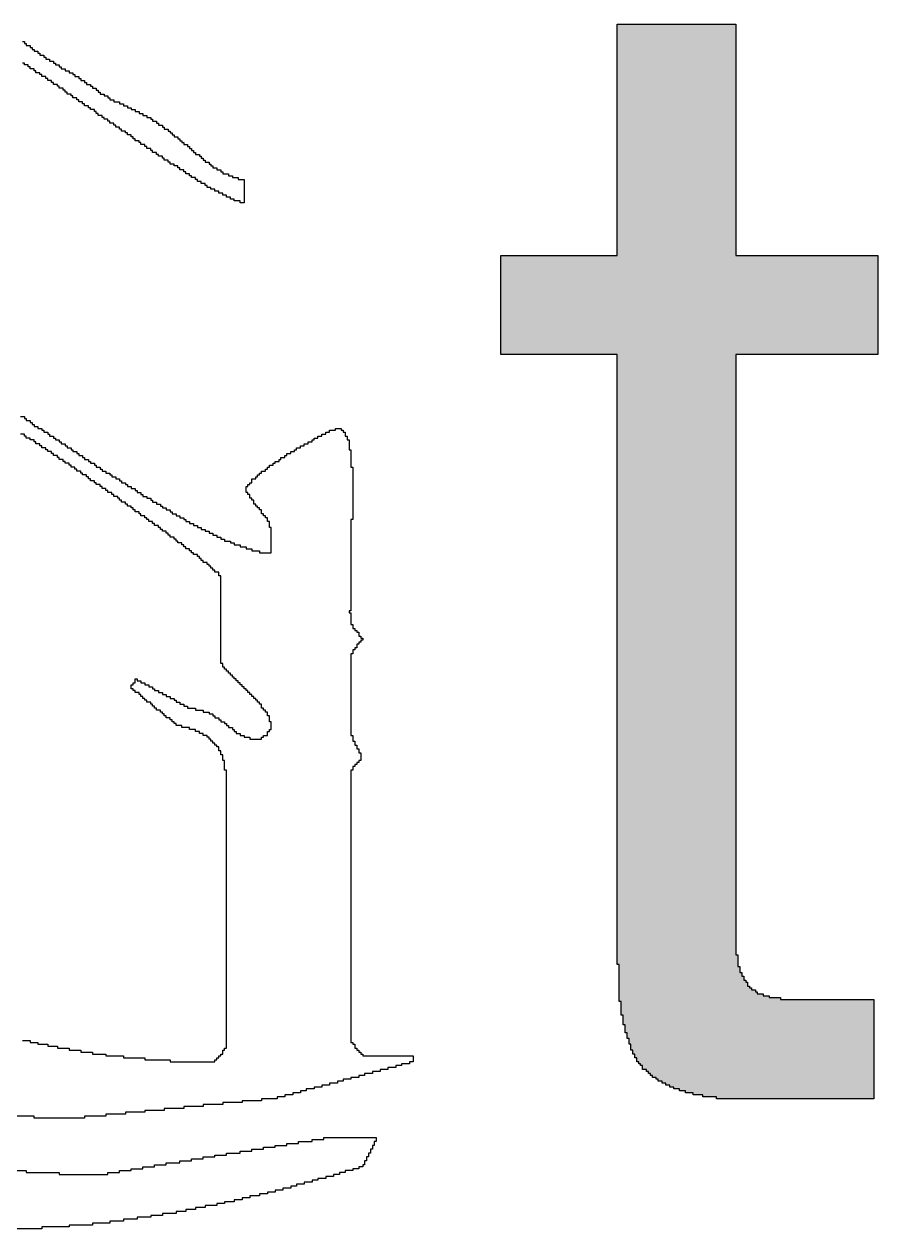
# Model space of a CAD drawing. Header units: millimetres. Extents: x 536434 to 536922, y 4231735 to 4231855.
# Drawn here: x 536460.369 to 536462.6, y 4231769.829 to 4231772.978 of the extents above; entities that cross this region are included whole.
import ezdxf

# ---------------------------------------------------------------- set-up
doc = ezdxf.new("R2010")
doc.units = ezdxf.units.MM
doc.linetypes.add('DUZ', pattern=[0])
doc.layers.get('0').update_dxf_attribs({"lineweight": 13})
doc.layers.add('MURAT_ANTET', color=7, linetype='DUZ')
doc.layers.add('R2V', color=7, linetype='Continuous')

# ---------------------------------------------------------------- blocks, each defined once
blk = doc.blocks.new('tamay')
at = {"layer": 'R2V'}
h = blk.add_hatch(color=256, dxfattribs=at)
h.dxf.hatch_style = 1
h.paths.add_polyline_path([(2940.9, 3009.1), (3122.8, 3009.1), (3122.8, 3136.2), (2940.9, 3136.2), (2940.9, 3432.7), (2788.9, 3432.7), (2788.9, 3136.2), (2639.5, 3136.2), (2639.5, 3009.1), (2788.9, 3009.1), (2788.9, 2226.8), (2791.4, 2226.8), (2791.4, 2179.5), (2793.9, 2179.5), (2793.9, 2162), (2796.4, 2162), (2796.4, 2149.6), (2798.9, 2149.6), (2798.9, 2139.6), (2801.4, 2139.6), (2801.4, 2132.1), (2803.9, 2132.1), (2803.9, 2124.7), (2806.4, 2124.7), (2806.4, 2117.2), (2808.9, 2117.2), (2808.9, 2112.2), (2811.4, 2112.2), (2811.4, 2107.2), (2813.9, 2107.2), (2813.9, 2102.2), (2816.3, 2102.2), (2816.3, 2099.8), (2818.8, 2099.8), (2818.8, 2097.3), (2821.3, 2097.3), (2821.3, 2092.3), (2826.3, 2092.3), (2826.3, 2089.8), (2828.8, 2089.8), (2828.8, 2087.3), (2831.3, 2087.3), (2831.3, 2084.8), (2833.8, 2084.8), (2833.8, 2082.3), (2838.8, 2082.3), (2838.8, 2079.8), (2841.3, 2079.8), (2841.3, 2077.3), (2846.2, 2077.3), (2846.2, 2074.8), (2851.2, 2074.8), (2851.2, 2072.4), (2856.2, 2072.4), (2856.2, 2069.9), (2861.2, 2069.9), (2861.2, 2067.4), (2868.7, 2067.4), (2868.7, 2064.9), (2876.1, 2064.9), (2876.1, 2062.4), (2886.1, 2062.4), (2886.1, 2059.9), (2898.6, 2059.9), (2898.6, 2057.4), (2916, 2057.4), (2916, 2054.9), (3117.8, 2054.9), (3117.8, 2182), (2998.2, 2182), (2998.2, 2184.5), (2983.3, 2184.5), (2983.3, 2187), (2975.8, 2187), (2975.8, 2189.4), (2968.3, 2189.4), (2968.3, 2191.9), (2965.8, 2191.9), (2965.8, 2194.4), (2960.8, 2194.4), (2960.8, 2196.9), (2958.4, 2196.9), (2958.4, 2199.4), (2955.9, 2199.4), (2955.9, 2204.4), (2953.4, 2204.4), (2953.4, 2206.9), (2950.9, 2206.9), (2950.9, 2211.9), (2948.4, 2211.9), (2948.4, 2216.9), (2945.9, 2216.9), (2945.9, 2224.3), (2943.4, 2224.3), (2943.4, 2239.3), (2940.9, 2239.3)])
at = {"layer": 'R2V', "color": 0}
for points in [[(2026.6, 3410.2, 0), (2029.1, 3410.2, 0), (2029.1, 3407.7, 0), (2031.6, 3407.7, 0), (2031.6, 3405.3, 0), (2036.5, 3405.3, 0), (2036.5, 3402.8, 0), (2039, 3402.8, 0), (2039, 3400.3, 0), (2041.5, 3400.3, 0), (2041.5, 3397.8, 0), (2046.5, 3397.8, 0), (2046.5, 3395.3, 0), (2049, 3395.3, 0), (2049, 3392.8, 0), (2054, 3392.8, 0), (2054, 3390.3, 0), (2056.5, 3390.3, 0), (2056.5, 3387.8, 0), (2061.5, 3387.8, 0), (2061.5, 3385.3, 0), (2066.4, 3385.3, 0), (2066.4, 3382.8, 0), (2068.9, 3382.8, 0), (2068.9, 3380.3, 0), (2073.9, 3380.3, 0), (2073.9, 3377.9, 0), (2076.4, 3377.9, 0), (2076.4, 3375.4, 0), (2081.4, 3375.4, 0), (2081.4, 3372.9, 0), (2086.4, 3372.9, 0), (2086.4, 3370.4, 0), (2091.3, 3370.4, 0), (2091.3, 3367.9, 0), (2093.8, 3367.9, 0), (2093.8, 3365.4, 0), (2098.8, 3365.4, 0), (2098.8, 3362.9, 0), (2101.3, 3362.9, 0), (2101.3, 3360.4, 0), (2106.3, 3360.4, 0), (2106.3, 3357.9, 0), (2108.8, 3357.9, 0), (2108.8, 3355.4, 0), (2113.8, 3355.4, 0), (2113.8, 3352.9, 0), (2116.3, 3352.9, 0), (2116.3, 3350.4, 0), (2121.2, 3350.4, 0), (2121.2, 3348, 0), (2123.7, 3348, 0), (2123.7, 3345.5, 0), (2126.2, 3345.5, 0), (2126.2, 3343, 0), (2131.2, 3343, 0), (2131.2, 3340.5, 0), (2136.2, 3340.5, 0), (2136.2, 3338, 0), (2138.7, 3338, 0), (2138.7, 3335.5, 0), (2143.7, 3335.5, 0), (2143.7, 3333, 0), (2151.1, 3333, 0), (2151.1, 3330.5, 0), (2156.1, 3330.5, 0), (2156.1, 3328, 0), (2161.1, 3328, 0), (2161.1, 3325.5, 0), (2166.1, 3325.5, 0), (2166.1, 3323, 0), (2171.1, 3323, 0), (2171.1, 3320.5, 0), (2176.1, 3320.5, 0), (2176.1, 3318.1, 0), (2181, 3318.1, 0), (2181, 3315.6, 0), (2186, 3315.6, 0), (2186, 3313.1, 0), (2191, 3313.1, 0), (2191, 3310.6, 0), (2193.5, 3310.6, 0), (2193.5, 3308.1, 0), (2198.5, 3308.1, 0), (2198.5, 3305.6, 0), (2201, 3305.6, 0), (2201, 3303.1, 0), (2206, 3303.1, 0), (2206, 3300.6, 0), (2208.4, 3300.6, 0), (2208.4, 3298.1, 0), (2213.4, 3298.1, 0), (2213.4, 3295.6, 0), (2215.9, 3295.6, 0), (2215.9, 3293.1, 0), (2218.4, 3293.1, 0), (2218.4, 3290.7, 0), (2220.9, 3290.7, 0), (2220.9, 3288.2, 0), (2225.9, 3288.2, 0), (2225.9, 3285.7, 0), (2228.4, 3285.7, 0), (2228.4, 3283.2, 0), (2230.9, 3283.2, 0), (2230.9, 3280.7, 0), (2233.4, 3280.7, 0), (2233.4, 3278.2, 0), (2238.3, 3278.2, 0), (2238.3, 3275.7, 0), (2240.8, 3275.7, 0), (2240.8, 3273.2, 0), (2243.3, 3273.2, 0), (2243.3, 3270.7, 0), (2245.8, 3270.7, 0), (2245.8, 3268.2, 0), (2248.3, 3268.2, 0), (2248.3, 3265.7, 0), (2253.3, 3265.7, 0), (2253.3, 3263.2, 0), (2255.8, 3263.2, 0), (2255.8, 3260.8, 0), (2258.3, 3260.8, 0), (2258.3, 3258.3, 0), (2260.8, 3258.3, 0), (2260.8, 3255.8, 0), (2265.7, 3255.8, 0), (2265.7, 3253.3, 0), (2268.2, 3253.3, 0), (2268.2, 3250.8, 0), (2270.7, 3250.8, 0), (2270.7, 3248.3, 0), (2275.7, 3248.3, 0), (2275.7, 3245.8, 0), (2280.7, 3245.8, 0), (2280.7, 3243.3, 0), (2283.2, 3243.3, 0), (2283.2, 3240.8, 0), (2290.7, 3240.8, 0), (2290.7, 3238.3, 0), (2295.6, 3238.3, 0), (2295.6, 3235.8, 0), (2303.1, 3235.8, 0), (2303.1, 3233.3, 0), (2310.6, 3233.3, 0), (2310.6, 3203.5, 0), (2305.6, 3203.5, 0), (2305.6, 3205.9, 0), (2298.1, 3205.9, 0), (2298.1, 3208.4, 0), (2293.2, 3208.4, 0), (2293.2, 3210.9, 0), (2288.2, 3210.9, 0), (2288.2, 3213.4, 0), (2283.2, 3213.4, 0), (2283.2, 3215.9, 0), (2278.2, 3215.9, 0), (2278.2, 3218.4, 0), (2273.2, 3218.4, 0), (2273.2, 3220.9, 0), (2268.2, 3220.9, 0), (2268.2, 3223.4, 0), (2263.3, 3223.4, 0), (2263.3, 3225.9, 0), (2260.8, 3225.9, 0), (2260.8, 3228.4, 0), (2255.8, 3228.4, 0), (2255.8, 3230.9, 0), (2250.8, 3230.9, 0), (2250.8, 3233.3, 0), (2248.3, 3233.3, 0), (2248.3, 3235.8, 0), (2243.3, 3235.8, 0), (2243.3, 3238.3, 0), (2240.8, 3238.3, 0), (2240.8, 3240.8, 0), (2235.8, 3240.8, 0), (2235.8, 3243.3, 0), (2233.4, 3243.3, 0), (2233.4, 3245.8, 0), (2228.4, 3245.8, 0), (2228.4, 3248.3, 0), (2225.9, 3248.3, 0), (2225.9, 3250.8, 0), (2220.9, 3250.8, 0), (2220.9, 3253.3, 0), (2215.9, 3253.3, 0), (2215.9, 3255.8, 0), (2213.4, 3255.8, 0), (2213.4, 3258.3, 0), (2208.4, 3258.3, 0), (2208.4, 3260.8, 0), (2206, 3260.8, 0), (2206, 3263.2, 0), (2201, 3263.2, 0), (2201, 3265.7, 0), (2198.5, 3265.7, 0), (2198.5, 3268.2, 0), (2193.5, 3268.2, 0), (2193.5, 3270.7, 0), (2191, 3270.7, 0), (2191, 3273.2, 0), (2186, 3273.2, 0), (2186, 3275.7, 0), (2183.5, 3275.7, 0), (2183.5, 3278.2, 0), (2178.5, 3278.2, 0), (2178.5, 3280.7, 0), (2176.1, 3280.7, 0), (2176.1, 3283.2, 0), (2171.1, 3283.2, 0), (2171.1, 3285.7, 0), (2168.6, 3285.7, 0), (2168.6, 3288.2, 0), (2166.1, 3288.2, 0), (2166.1, 3290.7, 0), (2161.1, 3290.7, 0), (2161.1, 3293.1, 0), (2158.6, 3293.1, 0), (2158.6, 3295.6, 0), (2153.6, 3295.6, 0), (2153.6, 3298.1, 0), (2151.1, 3298.1, 0), (2151.1, 3300.6, 0), (2146.2, 3300.6, 0), (2146.2, 3303.1, 0), (2143.7, 3303.1, 0), (2143.7, 3305.6, 0), (2138.7, 3305.6, 0), (2138.7, 3308.1, 0), (2136.2, 3308.1, 0), (2136.2, 3310.6, 0), (2131.2, 3310.6, 0), (2131.2, 3313.1, 0), (2128.7, 3313.1, 0), (2128.7, 3315.6, 0), (2123.7, 3315.6, 0), (2123.7, 3318.1, 0), (2121.2, 3318.1, 0), (2121.2, 3320.5, 0), (2118.8, 3320.5, 0), (2118.8, 3323, 0), (2113.8, 3323, 0), (2113.8, 3325.5, 0), (2111.3, 3325.5, 0), (2111.3, 3328, 0), (2106.3, 3328, 0), (2106.3, 3330.5, 0), (2103.8, 3330.5, 0), (2103.8, 3333, 0), (2098.8, 3333, 0), (2098.8, 3335.5, 0), (2096.3, 3335.5, 0), (2096.3, 3338, 0), (2091.3, 3338, 0), (2091.3, 3340.5, 0), (2088.9, 3340.5, 0), (2088.9, 3343, 0), (2083.9, 3343, 0), (2083.9, 3345.5, 0), (2081.4, 3345.5, 0), (2081.4, 3348, 0), (2078.9, 3348, 0), (2078.9, 3350.4, 0), (2073.9, 3350.4, 0), (2073.9, 3352.9, 0), (2071.4, 3352.9, 0), (2071.4, 3355.4, 0), (2066.4, 3355.4, 0), (2066.4, 3357.9, 0), (2063.9, 3357.9, 0), (2063.9, 3360.4, 0), (2059, 3360.4, 0), (2059, 3362.9, 0), (2056.5, 3362.9, 0), (2056.5, 3365.4, 0), (2051.5, 3365.4, 0), (2051.5, 3367.9, 0), (2049, 3367.9, 0), (2049, 3370.4, 0), (2044, 3370.4, 0), (2044, 3372.9, 0), (2041.5, 3372.9, 0), (2041.5, 3375.4, 0), (2036.5, 3375.4, 0), (2036.5, 3377.9, 0), (2034, 3377.9, 0), (2034, 3380.3, 0), (2029.1, 3380.3, 0), (2029.1, 3382.8, 0), (2026.6, 3382.8, 0)], [(2024.1, 2929.4, 0), (2029.1, 2929.4, 0), (2029.1, 2926.9, 0), (2031.6, 2926.9, 0), (2031.6, 2924.4, 0), (2036.5, 2924.4, 0), (2036.5, 2921.9, 0), (2039, 2921.9, 0), (2039, 2919.4, 0), (2041.5, 2919.4, 0), (2041.5, 2916.9, 0), (2046.5, 2916.9, 0), (2046.5, 2914.4, 0), (2051.5, 2914.4, 0), (2051.5, 2912, 0), (2054, 2912, 0), (2054, 2909.5, 0), (2059, 2909.5, 0), (2059, 2907, 0), (2061.5, 2907, 0), (2061.5, 2904.5, 0), (2066.4, 2904.5, 0), (2066.4, 2902, 0), (2068.9, 2902, 0), (2068.9, 2899.5, 0), (2073.9, 2899.5, 0), (2073.9, 2897, 0), (2076.4, 2897, 0), (2076.4, 2894.5, 0), (2081.4, 2894.5, 0), (2081.4, 2892, 0), (2083.9, 2892, 0), (2083.9, 2889.5, 0), (2088.9, 2889.5, 0), (2088.9, 2887, 0), (2091.3, 2887, 0), (2091.3, 2884.6, 0), (2096.3, 2884.6, 0), (2096.3, 2882.1, 0), (2098.8, 2882.1, 0), (2098.8, 2879.6, 0), (2103.8, 2879.6, 0), (2103.8, 2877.1, 0), (2106.3, 2877.1, 0), (2106.3, 2874.6, 0), (2111.3, 2874.6, 0), (2111.3, 2872.1, 0), (2113.8, 2872.1, 0), (2113.8, 2869.6, 0), (2118.8, 2869.6, 0), (2118.8, 2867.1, 0), (2121.2, 2867.1, 0), (2121.2, 2864.6, 0), (2126.2, 2864.6, 0), (2126.2, 2862.1, 0), (2128.7, 2862.1, 0), (2128.7, 2859.6, 0), (2133.7, 2859.6, 0), (2133.7, 2857.1, 0), (2138.7, 2857.1, 0), (2138.7, 2854.7, 0), (2141.2, 2854.7, 0), (2141.2, 2852.2, 0), (2146.2, 2852.2, 0), (2146.2, 2849.7, 0), (2151.1, 2849.7, 0), (2151.1, 2847.2, 0), (2153.6, 2847.2, 0), (2153.6, 2844.7, 0), (2158.6, 2844.7, 0), (2158.6, 2842.2, 0), (2161.1, 2842.2, 0), (2161.1, 2839.7, 0), (2166.1, 2839.7, 0), (2166.1, 2837.2, 0), (2171.1, 2837.2, 0), (2171.1, 2834.7, 0), (2173.6, 2834.7, 0), (2173.6, 2832.2, 0), (2178.5, 2832.2, 0), (2178.5, 2829.7, 0), (2181, 2829.7, 0), (2181, 2827.2, 0), (2186, 2827.2, 0), (2186, 2824.8, 0), (2191, 2824.8, 0), (2191, 2822.3, 0), (2193.5, 2822.3, 0), (2193.5, 2819.8, 0), (2198.5, 2819.8, 0), (2198.5, 2817.3, 0), (2203.5, 2817.3, 0), (2203.5, 2814.8, 0), (2206, 2814.8, 0), (2206, 2812.3, 0), (2210.9, 2812.3, 0), (2210.9, 2809.8, 0), (2215.9, 2809.8, 0), (2215.9, 2807.3, 0), (2218.4, 2807.3, 0), (2218.4, 2804.8, 0), (2223.4, 2804.8, 0), (2223.4, 2802.3, 0), (2228.4, 2802.3, 0), (2228.4, 2799.8, 0), (2233.4, 2799.8, 0), (2233.4, 2797.4, 0), (2235.8, 2797.4, 0), (2235.8, 2794.9, 0), (2240.8, 2794.9, 0), (2240.8, 2792.4, 0), (2245.8, 2792.4, 0), (2245.8, 2789.9, 0), (2250.8, 2789.9, 0), (2250.8, 2787.4, 0), (2255.8, 2787.4, 0), (2255.8, 2784.9, 0), (2260.8, 2784.9, 0), (2260.8, 2782.4, 0), (2265.7, 2782.4, 0), (2265.7, 2779.9, 0), (2270.7, 2779.9, 0), (2270.7, 2777.4, 0), (2275.7, 2777.4, 0), (2275.7, 2774.9, 0), (2280.7, 2774.9, 0), (2280.7, 2772.4, 0), (2285.7, 2772.4, 0), (2285.7, 2769.9, 0), (2293.2, 2769.9, 0), (2293.2, 2767.5, 0), (2298.1, 2767.5, 0), (2298.1, 2765, 0), (2305.6, 2765, 0), (2305.6, 2762.5, 0), (2313.1, 2762.5, 0), (2313.1, 2760, 0), (2320.6, 2760, 0), (2320.6, 2757.5, 0), (2330.5, 2757.5, 0), (2330.5, 2755, 0), (2345.5, 2755, 0), (2345.5, 2787.4, 0), (2343, 2787.4, 0), (2343, 2794.9, 0), (2340.5, 2794.9, 0), (2340.5, 2799.8, 0), (2338, 2799.8, 0), (2338, 2802.3, 0), (2335.5, 2802.3, 0), (2335.5, 2804.8, 0), (2333, 2804.8, 0), (2333, 2809.8, 0), (2330.5, 2809.8, 0), (2330.5, 2812.3, 0), (2328, 2812.3, 0), (2328, 2814.8, 0), (2325.5, 2814.8, 0), (2325.5, 2817.3, 0), (2323, 2817.3, 0), (2323, 2822.3, 0), (2320.6, 2822.3, 0), (2320.6, 2824.8, 0), (2318.1, 2824.8, 0), (2318.1, 2829.7, 0), (2315.6, 2829.7, 0), (2315.6, 2832.2, 0), (2313.1, 2832.2, 0), (2313.1, 2839.7, 0), (2315.6, 2839.7, 0), (2315.6, 2842.2, 0), (2318.1, 2842.2, 0), (2318.1, 2844.7, 0), (2320.6, 2844.7, 0), (2320.6, 2849.7, 0), (2325.5, 2849.7, 0), (2325.5, 2852.2, 0), (2328, 2852.2, 0), (2328, 2854.7, 0), (2330.5, 2854.7, 0), (2330.5, 2857.1, 0), (2333, 2857.1, 0), (2333, 2859.6, 0), (2338, 2859.6, 0), (2338, 2862.1, 0), (2340.5, 2862.1, 0), (2340.5, 2864.6, 0), (2343, 2864.6, 0), (2343, 2867.1, 0), (2348, 2867.1, 0), (2348, 2869.6, 0), (2350.5, 2869.6, 0), (2350.5, 2872.1, 0), (2355.4, 2872.1, 0), (2355.4, 2874.6, 0), (2357.9, 2874.6, 0), (2357.9, 2877.1, 0), (2362.9, 2877.1, 0), (2362.9, 2879.6, 0), (2365.4, 2879.6, 0), (2365.4, 2882.1, 0), (2370.4, 2882.1, 0), (2370.4, 2884.6, 0), (2375.4, 2884.6, 0), (2375.4, 2887, 0), (2377.9, 2887, 0), (2377.9, 2889.5, 0), (2382.8, 2889.5, 0), (2382.8, 2892, 0), (2387.8, 2892, 0), (2387.8, 2894.5, 0), (2392.8, 2894.5, 0), (2392.8, 2897, 0), (2397.8, 2897, 0), (2397.8, 2899.5, 0), (2400.3, 2899.5, 0), (2400.3, 2902, 0), (2405.3, 2902, 0), (2405.3, 2904.5, 0), (2410.2, 2904.5, 0), (2410.2, 2907, 0), (2415.2, 2907, 0), (2415.2, 2909.5, 0), (2420.2, 2909.5, 0), (2420.2, 2912, 0), (2427.7, 2912, 0), (2427.7, 2914.4, 0), (2435.2, 2914.4, 0), (2435.2, 2912, 0), (2437.7, 2912, 0), (2437.7, 2909.5, 0), (2440.1, 2909.5, 0), (2440.1, 2904.5, 0), (2442.6, 2904.5, 0), (2442.6, 2899.5, 0), (2445.1, 2899.5, 0), (2445.1, 2887, 0), (2447.6, 2887, 0), (2447.6, 2864.6, 0), (2450.1, 2864.6, 0), (2450.1, 2797.4, 0), (2447.6, 2797.4, 0), (2447.6, 2680.3, 0), (2445.1, 2680.3, 0), (2445.1, 2677.8, 0), (2447.6, 2677.8, 0), (2447.6, 2662.8, 0), (2450.1, 2662.8, 0), (2450.1, 2657.8, 0), (2452.6, 2657.8, 0), (2452.6, 2655.3, 0), (2455.1, 2655.3, 0), (2455.1, 2652.9, 0), (2457.6, 2652.9, 0), (2457.6, 2647.9, 0), (2460.1, 2647.9, 0), (2460.1, 2645.4, 0), (2462.6, 2645.4, 0), (2462.6, 2642.9, 0), (2460.1, 2642.9, 0), (2460.1, 2640.4, 0), (2457.6, 2640.4, 0), (2457.6, 2637.9, 0), (2455.1, 2637.9, 0), (2455.1, 2632.9, 0), (2452.6, 2632.9, 0), (2452.6, 2630.4, 0), (2450.1, 2630.4, 0), (2450.1, 2625.4, 0), (2447.6, 2625.4, 0), (2447.6, 2520.8, 0), (2450.1, 2520.8, 0), (2450.1, 2513.3, 0), (2452.6, 2513.3, 0), (2452.6, 2508.3, 0), (2455.1, 2508.3, 0), (2455.1, 2503.4, 0), (2457.6, 2503.4, 0), (2457.6, 2498.4, 0), (2460.1, 2498.4, 0), (2460.1, 2488.4, 0), (2457.6, 2488.4, 0), (2457.6, 2485.9, 0), (2455.1, 2485.9, 0), (2455.1, 2483.4, 0), (2452.6, 2483.4, 0), (2452.6, 2480.9, 0), (2450.1, 2480.9, 0), (2450.1, 2476, 0), (2447.6, 2476, 0), (2447.6, 2127.2, 0), (2450.1, 2127.2, 0), (2450.1, 2124.7, 0), (2452.6, 2124.7, 0), (2452.6, 2119.7, 0), (2455.1, 2119.7, 0), (2455.1, 2117.2, 0), (2457.6, 2117.2, 0), (2457.6, 2114.7, 0), (2460.1, 2114.7, 0), (2460.1, 2112.2, 0), (2462.6, 2112.2, 0), (2462.6, 2109.7, 0), (2527.3, 2109.7, 0), (2527.3, 2102.2, 0), (2522.4, 2102.2, 0), (2522.4, 2099.8, 0), (2512.4, 2099.8, 0), (2512.4, 2097.3, 0), (2504.9, 2097.3, 0), (2504.9, 2094.8, 0), (2495, 2094.8, 0), (2495, 2092.3, 0), (2485, 2092.3, 0), (2485, 2089.8, 0), (2475, 2089.8, 0), (2475, 2087.3, 0), (2465.1, 2087.3, 0), (2465.1, 2084.8, 0), (2457.6, 2084.8, 0), (2457.6, 2082.3, 0), (2447.6, 2082.3, 0), (2447.6, 2079.8, 0), (2437.7, 2079.8, 0), (2437.7, 2077.3, 0), (2430.2, 2077.3, 0), (2430.2, 2074.8, 0), (2420.2, 2074.8, 0), (2420.2, 2072.4, 0), (2410.2, 2072.4, 0), (2410.2, 2069.9, 0), (2400.3, 2069.9, 0), (2400.3, 2067.4, 0), (2390.3, 2067.4, 0), (2390.3, 2064.9, 0), (2382.8, 2064.9, 0), (2382.8, 2062.4, 0), (2372.9, 2062.4, 0), (2372.9, 2059.9, 0), (2362.9, 2059.9, 0), (2362.9, 2057.4, 0), (2352.9, 2057.4, 0), (2352.9, 2054.9, 0), (2333, 2054.9, 0), (2333, 2052.4, 0), (2308.1, 2052.4, 0), (2308.1, 2049.9, 0), (2283.2, 2049.9, 0), (2283.2, 2047.4, 0), (2258.3, 2047.4, 0), (2258.3, 2044.9, 0), (2233.4, 2044.9, 0), (2233.4, 2042.5, 0), (2208.4, 2042.5, 0), (2208.4, 2040, 0), (2183.5, 2040, 0), (2183.5, 2037.5, 0), (2158.6, 2037.5, 0), (2158.6, 2035, 0), (2133.7, 2035, 0), (2133.7, 2032.5, 0), (2106.3, 2032.5, 0), (2106.3, 2030, 0), (2041.5, 2030, 0), (2041.5, 2032.5, 0), (2009.1, 2032.5, 0)], [(2001.7, 1962.7, 0), (2031.6, 1962.7, 0), (2031.6, 1960.2, 0), (2073.9, 1960.2, 0), (2073.9, 1957.7, 0), (2136.2, 1957.7, 0), (2136.2, 1960.2, 0), (2151.1, 1960.2, 0), (2151.1, 1962.7, 0), (2166.1, 1962.7, 0), (2166.1, 1965.2, 0), (2181, 1965.2, 0), (2181, 1967.7, 0), (2196, 1967.7, 0), (2196, 1970.2, 0), (2210.9, 1970.2, 0), (2210.9, 1972.7, 0), (2228.4, 1972.7, 0), (2228.4, 1975.2, 0), (2243.3, 1975.2, 0), (2243.3, 1977.7, 0), (2258.3, 1977.7, 0), (2258.3, 1980.2, 0), (2273.2, 1980.2, 0), (2273.2, 1982.7, 0), (2288.2, 1982.7, 0), (2288.2, 1985.2, 0), (2305.6, 1985.2, 0), (2305.6, 1987.6, 0), (2320.6, 1987.6, 0), (2320.6, 1990.1, 0), (2335.5, 1990.1, 0), (2335.5, 1992.6, 0), (2350.5, 1992.6, 0), (2350.5, 1995.1, 0), (2365.4, 1995.1, 0), (2365.4, 1997.6, 0), (2380.4, 1997.6, 0), (2380.4, 2000.1, 0), (2397.8, 2000.1, 0), (2397.8, 2002.6, 0), (2412.7, 2002.6, 0), (2412.7, 2005.1, 0), (2480, 2005.1, 0), (2480, 2000.1, 0), (2477.5, 2000.1, 0), (2477.5, 1995.1, 0), (2475, 1995.1, 0), (2475, 1990.1, 0), (2472.5, 1990.1, 0), (2472.5, 1985.2, 0), (2470, 1985.2, 0), (2470, 1980.2, 0), (2467.6, 1980.2, 0), (2467.6, 1975.2, 0), (2465.1, 1975.2, 0), (2465.1, 1970.2, 0), (2462.6, 1970.2, 0), (2462.6, 1967.7, 0), (2457.6, 1967.7, 0), (2457.6, 1965.2, 0), (2450.1, 1965.2, 0), (2450.1, 1962.7, 0), (2440.1, 1962.7, 0), (2440.1, 1960.2, 0), (2432.7, 1960.2, 0), (2432.7, 1957.7, 0), (2425.2, 1957.7, 0), (2425.2, 1955.3, 0), (2415.2, 1955.3, 0), (2415.2, 1952.8, 0), (2405.3, 1952.8, 0), (2405.3, 1950.3, 0), (2397.8, 1950.3, 0), (2397.8, 1947.8, 0), (2387.8, 1947.8, 0), (2387.8, 1945.3, 0), (2377.9, 1945.3, 0), (2377.9, 1942.8, 0), (2370.4, 1942.8, 0), (2370.4, 1940.3, 0), (2360.4, 1940.3, 0), (2360.4, 1937.8, 0), (2350.5, 1937.8, 0), (2350.5, 1935.3, 0), (2340.5, 1935.3, 0), (2340.5, 1932.8, 0), (2330.5, 1932.8, 0), (2330.5, 1930.3, 0), (2318.1, 1930.3, 0), (2318.1, 1927.9, 0), (2308.1, 1927.9, 0), (2308.1, 1925.4, 0), (2298.1, 1925.4, 0), (2298.1, 1922.9, 0), (2285.7, 1922.9, 0), (2285.7, 1920.4, 0), (2275.7, 1920.4, 0), (2275.7, 1917.9, 0), (2260.8, 1917.9, 0), (2260.8, 1915.4, 0), (2248.3, 1915.4, 0), (2248.3, 1912.9, 0), (2235.8, 1912.9, 0), (2235.8, 1910.4, 0), (2223.4, 1910.4, 0), (2223.4, 1907.9, 0), (2206, 1907.9, 0), (2206, 1905.4, 0), (2191, 1905.4, 0), (2191, 1902.9, 0), (2173.6, 1902.9, 0), (2173.6, 1900.4, 0), (2156.1, 1900.4, 0), (2156.1, 1898, 0), (2138.7, 1898, 0), (2138.7, 1895.5, 0), (2116.3, 1895.5, 0), (2116.3, 1893, 0), (2086.4, 1893, 0), (2086.4, 1890.5, 0), (2051.5, 1890.5, 0), (2051.5, 1888, 0), (1904.5, 1888, 0)], [(2940.9, 3432.7, 0), (2940.9, 3432.7, 0), (2940.9, 3136.2, 0), (3122.8, 3136.2, 0), (3122.8, 3009.1, 0), (2940.9, 3009.1, 0), (2940.9, 2239.3, 0), (2943.4, 2239.3, 0), (2943.4, 2224.3, 0), (2945.9, 2224.3, 0), (2945.9, 2216.9, 0), (2948.4, 2216.9, 0), (2948.4, 2211.9, 0), (2950.9, 2211.9, 0), (2950.9, 2206.9, 0), (2953.4, 2206.9, 0), (2953.4, 2204.4, 0), (2955.9, 2204.4, 0), (2955.9, 2199.4, 0), (2958.4, 2199.4, 0), (2958.4, 2196.9, 0), (2960.8, 2196.9, 0), (2960.8, 2194.4, 0), (2965.8, 2194.4, 0), (2965.8, 2191.9, 0), (2968.3, 2191.9, 0), (2968.3, 2189.4, 0), (2975.8, 2189.4, 0), (2975.8, 2187, 0), (2983.3, 2187, 0), (2983.3, 2184.5, 0), (2998.2, 2184.5, 0), (2998.2, 2182, 0), (3117.8, 2182, 0), (3117.8, 2054.9, 0), (2916, 2054.9, 0), (2916, 2057.4, 0), (2898.6, 2057.4, 0), (2898.6, 2059.9, 0), (2886.1, 2059.9, 0), (2886.1, 2062.4, 0), (2876.1, 2062.4, 0), (2876.1, 2064.9, 0), (2868.7, 2064.9, 0), (2868.7, 2067.4, 0), (2861.2, 2067.4, 0), (2861.2, 2069.9, 0), (2856.2, 2069.9, 0), (2856.2, 2072.4, 0), (2851.2, 2072.4, 0), (2851.2, 2074.8, 0), (2846.2, 2074.8, 0), (2846.2, 2077.3, 0), (2841.3, 2077.3, 0), (2841.3, 2079.8, 0), (2838.8, 2079.8, 0), (2838.8, 2082.3, 0), (2833.8, 2082.3, 0), (2833.8, 2084.8, 0), (2831.3, 2084.8, 0), (2831.3, 2087.3, 0), (2828.8, 2087.3, 0), (2828.8, 2089.8, 0), (2826.3, 2089.8, 0), (2826.3, 2092.3, 0), (2821.3, 2092.3, 0), (2821.3, 2097.3, 0), (2818.8, 2097.3, 0), (2818.8, 2099.8, 0), (2816.3, 2099.8, 0), (2816.3, 2102.2, 0), (2813.9, 2102.2, 0), (2813.9, 2107.2, 0), (2811.4, 2107.2, 0), (2811.4, 2112.2, 0), (2808.9, 2112.2, 0), (2808.9, 2117.2, 0), (2806.4, 2117.2, 0), (2806.4, 2124.7, 0), (2803.9, 2124.7, 0), (2803.9, 2132.1, 0), (2801.4, 2132.1, 0), (2801.4, 2139.6, 0), (2798.9, 2139.6, 0), (2798.9, 2149.6, 0), (2796.4, 2149.6, 0), (2796.4, 2162, 0), (2793.9, 2162, 0), (2793.9, 2179.5, 0), (2791.4, 2179.5, 0), (2791.4, 2226.8, 0), (2788.9, 2226.8, 0), (2788.9, 3009.1, 0), (2639.5, 3009.1, 0), (2639.5, 3136.2, 0), (2788.9, 3136.2, 0), (2788.9, 3432.7, 0), (2940.9, 3432.7, 0)], [(2026.6, 2129.7, 0), (2036.5, 2129.7, 0), (2036.5, 2127.2, 0), (2046.5, 2127.2, 0), (2046.5, 2124.7, 0), (2059, 2124.7, 0), (2059, 2122.2, 0), (2071.4, 2122.2, 0), (2071.4, 2119.7, 0), (2086.4, 2119.7, 0), (2086.4, 2117.2, 0), (2101.3, 2117.2, 0), (2101.3, 2114.7, 0), (2116.3, 2114.7, 0), (2116.3, 2112.2, 0), (2133.7, 2112.2, 0), (2133.7, 2109.7, 0), (2156.1, 2109.7, 0), (2156.1, 2107.2, 0), (2183.5, 2107.2, 0), (2183.5, 2104.7, 0), (2215.9, 2104.7, 0), (2215.9, 2102.2, 0), (2273.2, 2102.2, 0), (2273.2, 2104.7, 0), (2275.7, 2104.7, 0), (2275.7, 2107.2, 0), (2278.2, 2107.2, 0), (2278.2, 2109.7, 0), (2280.7, 2109.7, 0), (2280.7, 2112.2, 0), (2283.2, 2112.2, 0), (2283.2, 2117.2, 0), (2285.7, 2117.2, 0), (2285.7, 2119.7, 0), (2288.2, 2119.7, 0), (2288.2, 2476, 0), (2285.7, 2476, 0), (2285.7, 2488.4, 0), (2283.2, 2488.4, 0), (2283.2, 2495.9, 0), (2280.7, 2495.9, 0), (2280.7, 2500.9, 0), (2278.2, 2500.9, 0), (2278.2, 2505.9, 0), (2275.7, 2505.9, 0), (2275.7, 2508.3, 0), (2273.2, 2508.3, 0), (2273.2, 2510.8, 0), (2270.7, 2510.8, 0), (2270.7, 2513.3, 0), (2268.2, 2513.3, 0), (2268.2, 2515.8, 0), (2265.7, 2515.8, 0), (2265.7, 2518.3, 0), (2263.3, 2518.3, 0), (2263.3, 2520.8, 0), (2258.3, 2520.8, 0), (2258.3, 2523.3, 0), (2253.3, 2523.3, 0), (2253.3, 2525.8, 0), (2248.3, 2525.8, 0), (2248.3, 2528.3, 0), (2240.8, 2528.3, 0), (2240.8, 2530.8, 0), (2230.9, 2530.8, 0), (2230.9, 2533.3, 0), (2223.4, 2533.3, 0), (2223.4, 2535.8, 0), (2220.9, 2535.8, 0), (2220.9, 2538.2, 0), (2218.4, 2538.2, 0), (2218.4, 2540.7, 0), (2215.9, 2540.7, 0), (2215.9, 2543.2, 0), (2210.9, 2543.2, 0), (2210.9, 2545.7, 0), (2208.4, 2545.7, 0), (2208.4, 2548.2, 0), (2206, 2548.2, 0), (2206, 2550.7, 0), (2203.5, 2550.7, 0), (2203.5, 2553.2, 0), (2198.5, 2553.2, 0), (2198.5, 2555.7, 0), (2196, 2555.7, 0), (2196, 2558.2, 0), (2193.5, 2558.2, 0), (2193.5, 2560.7, 0), (2191, 2560.7, 0), (2191, 2563.2, 0), (2186, 2563.2, 0), (2186, 2565.7, 0), (2183.5, 2565.7, 0), (2183.5, 2568.1, 0), (2181, 2568.1, 0), (2181, 2570.6, 0), (2178.5, 2570.6, 0), (2178.5, 2573.1, 0), (2176.1, 2573.1, 0), (2176.1, 2575.6, 0), (2171.1, 2575.6, 0), (2171.1, 2578.1, 0), (2168.6, 2578.1, 0), (2168.6, 2580.6, 0), (2166.1, 2580.6, 0), (2166.1, 2585.6, 0), (2168.6, 2585.6, 0), (2168.6, 2588.1, 0), (2171.1, 2588.1, 0), (2171.1, 2593.1, 0), (2173.6, 2593.1, 0), (2173.6, 2590.6, 0), (2178.5, 2590.6, 0), (2178.5, 2588.1, 0), (2183.5, 2588.1, 0), (2183.5, 2585.6, 0), (2188.5, 2585.6, 0), (2188.5, 2583.1, 0), (2193.5, 2583.1, 0), (2193.5, 2580.6, 0), (2196, 2580.6, 0), (2196, 2578.1, 0), (2201, 2578.1, 0), (2201, 2575.6, 0), (2206, 2575.6, 0), (2206, 2573.1, 0), (2210.9, 2573.1, 0), (2210.9, 2570.6, 0), (2215.9, 2570.6, 0), (2215.9, 2568.1, 0), (2220.9, 2568.1, 0), (2220.9, 2565.7, 0), (2223.4, 2565.7, 0), (2223.4, 2563.2, 0), (2228.4, 2563.2, 0), (2228.4, 2560.7, 0), (2233.4, 2560.7, 0), (2233.4, 2558.2, 0), (2238.3, 2558.2, 0), (2238.3, 2555.7, 0), (2248.3, 2555.7, 0), (2248.3, 2553.2, 0), (2258.3, 2553.2, 0), (2258.3, 2550.7, 0), (2265.7, 2550.7, 0), (2265.7, 2548.2, 0), (2270.7, 2548.2, 0), (2270.7, 2545.7, 0), (2273.2, 2545.7, 0), (2273.2, 2543.2, 0), (2278.2, 2543.2, 0), (2278.2, 2540.7, 0), (2280.7, 2540.7, 0), (2280.7, 2538.2, 0), (2285.7, 2538.2, 0), (2285.7, 2535.8, 0), (2288.2, 2535.8, 0), (2288.2, 2533.3, 0), (2290.7, 2533.3, 0), (2290.7, 2530.8, 0), (2295.6, 2530.8, 0), (2295.6, 2528.3, 0), (2298.1, 2528.3, 0), (2298.1, 2525.8, 0), (2300.6, 2525.8, 0), (2300.6, 2523.3, 0), (2305.6, 2523.3, 0), (2305.6, 2520.8, 0), (2310.6, 2520.8, 0), (2310.6, 2518.3, 0), (2318.1, 2518.3, 0), (2318.1, 2515.8, 0), (2333, 2515.8, 0), (2333, 2518.3, 0), (2335.5, 2518.3, 0), (2335.5, 2520.8, 0), (2340.5, 2520.8, 0), (2340.5, 2525.8, 0), (2343, 2525.8, 0), (2343, 2528.3, 0), (2345.5, 2528.3, 0), (2345.5, 2538.2, 0), (2343, 2538.2, 0), (2343, 2545.7, 0), (2340.5, 2545.7, 0), (2340.5, 2550.7, 0), (2338, 2550.7, 0), (2338, 2553.2, 0), (2335.5, 2553.2, 0), (2335.5, 2555.7, 0), (2333, 2555.7, 0), (2333, 2560.7, 0), (2330.5, 2560.7, 0), (2330.5, 2563.2, 0), (2328, 2563.2, 0), (2328, 2565.7, 0), (2325.5, 2565.7, 0), (2325.5, 2568.1, 0), (2323, 2568.1, 0), (2323, 2570.6, 0), (2320.6, 2570.6, 0), (2320.6, 2573.1, 0), (2318.1, 2573.1, 0), (2318.1, 2575.6, 0), (2315.6, 2575.6, 0), (2315.6, 2578.1, 0), (2313.1, 2578.1, 0), (2313.1, 2580.6, 0), (2310.6, 2580.6, 0), (2310.6, 2583.1, 0), (2308.1, 2583.1, 0), (2308.1, 2585.6, 0), (2305.6, 2585.6, 0), (2305.6, 2588.1, 0), (2303.1, 2588.1, 0), (2303.1, 2590.6, 0), (2300.6, 2590.6, 0), (2300.6, 2593.1, 0), (2298.1, 2593.1, 0), (2298.1, 2595.5, 0), (2295.6, 2595.5, 0), (2295.6, 2598, 0), (2293.2, 2598, 0), (2293.2, 2600.5, 0), (2290.7, 2600.5, 0), (2290.7, 2603, 0), (2288.2, 2603, 0), (2288.2, 2605.5, 0), (2285.7, 2605.5, 0), (2285.7, 2608, 0), (2283.2, 2608, 0), (2283.2, 2613, 0), (2280.7, 2613, 0), (2280.7, 2725.1, 0), (2278.2, 2725.1, 0), (2278.2, 2730.1, 0), (2273.2, 2730.1, 0), (2273.2, 2732.6, 0), (2270.7, 2732.6, 0), (2270.7, 2735.1, 0), (2268.2, 2735.1, 0), (2268.2, 2737.6, 0), (2265.7, 2737.6, 0), (2265.7, 2740, 0), (2263.3, 2740, 0), (2263.3, 2742.5, 0), (2258.3, 2742.5, 0), (2258.3, 2745, 0), (2255.8, 2745, 0), (2255.8, 2747.5, 0), (2253.3, 2747.5, 0), (2253.3, 2750, 0), (2250.8, 2750, 0), (2250.8, 2752.5, 0), (2245.8, 2752.5, 0), (2245.8, 2755, 0), (2243.3, 2755, 0), (2243.3, 2757.5, 0), (2240.8, 2757.5, 0), (2240.8, 2760, 0), (2235.8, 2760, 0), (2235.8, 2762.5, 0), (2233.4, 2762.5, 0), (2233.4, 2765, 0), (2230.9, 2765, 0), (2230.9, 2767.5, 0), (2225.9, 2767.5, 0), (2225.9, 2769.9, 0), (2223.4, 2769.9, 0), (2223.4, 2772.4, 0), (2220.9, 2772.4, 0), (2220.9, 2774.9, 0), (2215.9, 2774.9, 0), (2215.9, 2777.4, 0), (2213.4, 2777.4, 0), (2213.4, 2779.9, 0), (2210.9, 2779.9, 0), (2210.9, 2782.4, 0), (2206, 2782.4, 0), (2206, 2784.9, 0), (2203.5, 2784.9, 0), (2203.5, 2787.4, 0), (2201, 2787.4, 0), (2201, 2789.9, 0), (2196, 2789.9, 0), (2196, 2792.4, 0), (2193.5, 2792.4, 0), (2193.5, 2794.9, 0), (2188.5, 2794.9, 0), (2188.5, 2797.4, 0), (2186, 2797.4, 0), (2186, 2799.8, 0), (2183.5, 2799.8, 0), (2183.5, 2802.3, 0), (2178.5, 2802.3, 0), (2178.5, 2804.8, 0), (2176.1, 2804.8, 0), (2176.1, 2807.3, 0), (2171.1, 2807.3, 0), (2171.1, 2809.8, 0), (2168.6, 2809.8, 0), (2168.6, 2812.3, 0), (2166.1, 2812.3, 0), (2166.1, 2814.8, 0), (2161.1, 2814.8, 0), (2161.1, 2817.3, 0), (2158.6, 2817.3, 0), (2158.6, 2819.8, 0), (2153.6, 2819.8, 0), (2153.6, 2822.3, 0), (2151.1, 2822.3, 0), (2151.1, 2824.8, 0), (2148.7, 2824.8, 0), (2148.7, 2827.2, 0), (2143.7, 2827.2, 0), (2143.7, 2829.7, 0), (2141.2, 2829.7, 0), (2141.2, 2832.2, 0), (2136.2, 2832.2, 0), (2136.2, 2834.7, 0), (2133.7, 2834.7, 0), (2133.7, 2837.2, 0), (2128.7, 2837.2, 0), (2128.7, 2839.7, 0), (2126.2, 2839.7, 0), (2126.2, 2842.2, 0), (2121.2, 2842.2, 0), (2121.2, 2844.7, 0), (2118.8, 2844.7, 0), (2118.8, 2847.2, 0), (2113.8, 2847.2, 0), (2113.8, 2849.7, 0), (2111.3, 2849.7, 0), (2111.3, 2852.2, 0), (2108.8, 2852.2, 0), (2108.8, 2854.7, 0), (2103.8, 2854.7, 0), (2103.8, 2857.1, 0), (2101.3, 2857.1, 0), (2101.3, 2859.6, 0), (2096.3, 2859.6, 0), (2096.3, 2862.1, 0), (2093.8, 2862.1, 0), (2093.8, 2864.6, 0), (2088.9, 2864.6, 0), (2088.9, 2867.1, 0), (2086.4, 2867.1, 0), (2086.4, 2869.6, 0), (2081.4, 2869.6, 0), (2081.4, 2872.1, 0), (2078.9, 2872.1, 0), (2078.9, 2874.6, 0), (2073.9, 2874.6, 0), (2073.9, 2877.1, 0), (2071.4, 2877.1, 0), (2071.4, 2879.6, 0), (2066.4, 2879.6, 0), (2066.4, 2882.1, 0), (2063.9, 2882.1, 0), (2063.9, 2884.6, 0), (2059, 2884.6, 0), (2059, 2887, 0), (2056.5, 2887, 0), (2056.5, 2889.5, 0), (2051.5, 2889.5, 0), (2051.5, 2892, 0), (2049, 2892, 0), (2049, 2894.5, 0), (2044, 2894.5, 0), (2044, 2897, 0), (2041.5, 2897, 0), (2041.5, 2899.5, 0), (2036.5, 2899.5, 0), (2036.5, 2902, 0), (2031.6, 2902, 0), (2031.6, 2904.5, 0), (2029.1, 2904.5, 0), (2029.1, 2907, 0), (2024.1, 2907, 0)]]:
    blk.add_polyline3d(points, dxfattribs=at)
blk = doc.blocks.new('TAMAY_MIMARLIK_LOGO')
at = {"xscale": 0.0334714343440827, "yscale": 0.0334714343440827, "zscale": 0.0334714343440827}
blk.add_blockref('tamay', (-161.366, -132.194), dxfattribs=at)

msp = doc.modelspace()

# ---------------------------------------------------------------- block references
at = {"layer": 'MURAT_ANTET', "xscale": 0.0609170438028925, "yscale": 0.0609170438028925, "zscale": 0.0609170438028925}
msp.add_blockref('TAMAY_MIMARLIK_LOGO', (536466.0626, 4231774.0318), dxfattribs=at)

doc.saveas('drawing.dxf')
